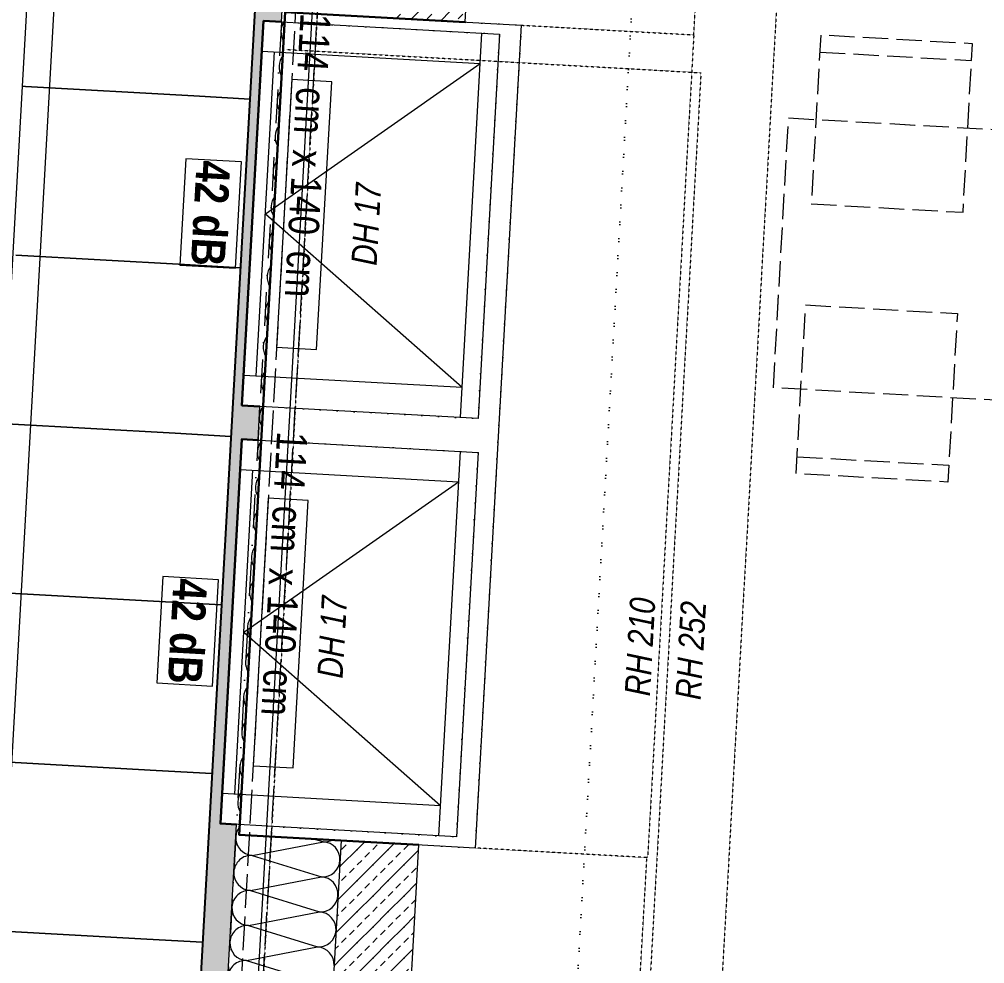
# Model space of a CAD drawing. Header units: metres. Extents: x -19025 to 34897, y -14024 to 26069.
# Drawn here: x -11640 to -8782, y 13887 to 16683 of the extents above; entities that cross this region are included whole.
import ezdxf
from ezdxf.enums import TextEntityAlignment as Align

# ---------------------------------------------------------------- set-up
doc = ezdxf.new("R2010")
doc.units = ezdxf.units.M
doc.header["$MEASUREMENT"] = 0
for name, pattern in [('Punktlinie weit', [0.05, 0, -0.05]), ('Strichlinie eng', [0.1, 0.075, -0.025]), ('Strichlinie mittel', [0.15, 0.1, -0.05]), ('Untersicht', [0.125, 0.1, -0.025]), ('zz_Gebäudefluchtlinie', [0.2, 0.1, -0.05, 0, -0.05])]:
    doc.linetypes.add(name, pattern=pattern)
for name, color, linetype in [('220 Bodenaufbau', 7, 'Continuous'), ('310 Dachkonstruktion massiv', 7, 'Continuous'), ('510 Moeblierung', 7, 'Continuous'), ('930 Beschriftung Allgemein', 7, 'Continuous'), ('936 Beschriftung PP', 7, 'Continuous'), ('936 Beschriftung PP Schallschutz', 7, 'Continuous'), ('938 Beschriftung Statik', 7, 'Continuous'), ('Neubau_130 Wand Innen', 7, 'Continuous')]:
    doc.layers.add(name, color=color, linetype=linetype)
doc.styles.add('ERSTELLTER_STIL_1', font='ARIALN.TTF')
doc.styles.add('ERSTELLTER_STIL_2', font='ARIALNB.TTF')
doc.styles.add('ERSTELLTER_STIL_6', font='ARIALNI.TTF')
pattern_1 = [(45, (0, 0), (-0.04596194, 0.04596194), [0.0195, -0.013]), (45, (-0.02298, 0.02298), (-0.04596194, 0.04596194), [0.065, 0])]

# ---------------------------------------------------------------- blocks, each defined once
blk = doc.blocks.new('Decke_1_1', base_point=(-12.5417, 13.2338))
at = {"layer": '220 Bodenaufbau', "color": 7, "linetype": 'Continuous', "lineweight": 13, "flags": 128}
blk.add_lwpolyline([(-2.3698, 16.6251), (-2.1874, 19.881), (-1.9359, 19.8669), (-1.6772, 24.4846), (-1.1455, 24.4548), (-0.9662, 27.6549), (-2.8954, 27.632), (-11.9163, 28.0447), (-12.2686, 21.76), (-12.482, 21.772), (-12.74, 17.1693)], dxfattribs=at)
blk = doc.blocks.new('Stuhl 09 27[82]_1', base_point=(-11.0191, 20.9391))
at = {"layer": '510 Moeblierung', "color": 253, "linetype": 'Strichlinie eng', "lineweight": 9, "true_color": 0x9f9f9f}
blk.add_line((-11.0219, 20.8891), (-10.5726, 20.8639), dxfattribs=at)
at = {"layer": '510 Moeblierung', "color": 253, "linetype": 'Strichlinie eng', "lineweight": 9, "true_color": 0x9f9f9f, "flags": 128}
blk.add_lwpolyline([(-11.0471, 20.4398), (-10.5978, 20.4147), (-10.5698, 20.9139), (-11.0191, 20.9391)], close=True, dxfattribs=at)
blk = doc.blocks.new('Stuhl 09 27[84]_1', base_point=(-11.0918, 19.6411))
at = {"layer": '510 Moeblierung', "color": 253, "linetype": 'Strichlinie eng', "lineweight": 9, "true_color": 0x9f9f9f}
blk.add_line((-11.0891, 19.691), (-10.6398, 19.6658), dxfattribs=at)
at = {"layer": '510 Moeblierung', "color": 253, "linetype": 'Strichlinie eng', "lineweight": 9, "true_color": 0x9f9f9f, "flags": 128}
blk.add_lwpolyline([(-11.0639, 20.1403), (-10.6146, 20.1151), (-10.6426, 19.6159), (-11.0918, 19.6411)], close=True, dxfattribs=at)
blk = doc.blocks.new('Wand_12_1', base_point=(-12.4774, 21.5715))
at = {"layer": 'Neubau_130 Wand Innen', "color": 8, "linetype": 'Untersicht', "lineweight": 13, "flags": 128}
for points in [[(-12.5423, 21.5751), (-12.7779, 17.3718)], [(-12.713, 17.3681), (-12.4774, 21.5715)], [(-12.4774, 21.5715), (-12.5423, 21.5751)], [(-12.713, 17.3681), (-12.7779, 17.3718)]]:
    blk.add_lwpolyline(points, dxfattribs=at)
blk = doc.blocks.new('*X708')
at = {"layer": '310 Dachkonstruktion massiv', "color": 7, "linetype": 'Continuous', "lineweight": 13}
for p, q in [((-12.7018, 18.5108), (-12.4914, 18.551)), ((-12.5177, 18.5592), (-12.4914, 18.551)), ((-12.7018, 18.5108), (-12.4972, 18.4473)), ((-12.7076, 18.407), (-12.4972, 18.4473)), ((-12.7076, 18.407), (-12.503, 18.3435)), ((-12.7134, 18.3033), (-12.503, 18.3435)), ((-12.7134, 18.3033), (-12.5088, 18.2397)), ((-12.7192, 18.1995), (-12.5088, 18.2397)), ((-12.7192, 18.1995), (-12.5146, 18.136))]:
    blk.add_line(p, q, dxfattribs=at)
for centre, start, end in [((-12.5651, 20.9491), 141.6925, 176.7915), ((-12.5651, 20.9491), 176.7915, 211.8905), ((-12.5709, 20.8454), 141.6925, 176.7915), ((-12.5709, 20.8454), 176.7915, 211.8905), ((-12.5767, 20.7416), 141.6924, 176.7915), ((-12.5767, 20.7416), 176.7915, 211.8905), ((-12.5826, 20.6379), 141.6924, 176.7915), ((-12.5826, 20.6379), 176.7915, 211.8905), ((-12.5884, 20.5341), 141.6924, 176.7915), ((-12.5884, 20.5341), 176.7915, 211.8905), ((-12.5942, 20.4303), 141.6924, 176.7915), ((-12.5942, 20.4303), 176.7915, 211.8905), ((-12.6, 20.3266), 141.6924, 176.7915), ((-12.6, 20.3266), 176.7915, 211.8905), ((-12.6058, 20.2228), 141.6924, 176.7915), ((-12.6058, 20.2228), 176.7915, 211.8905), ((-12.6116, 20.1191), 141.6924, 176.7915), ((-12.6116, 20.1191), 176.7915, 211.8905), ((-12.6175, 20.0153), 141.6924, 176.7915), ((-12.6175, 20.0153), 176.7915, 211.8905), ((-12.6233, 19.9115), 141.6924, 176.7915), ((-12.6233, 19.9115), 176.7915, 211.8905), ((-12.6291, 19.8078), 141.6924, 176.7915), ((-12.6291, 19.8078), 176.7915, 211.8905), ((-12.6349, 19.704), 141.6924, 176.7915), ((-12.6349, 19.704), 176.7915, 211.8905), ((-12.6407, 19.6003), 141.6924, 176.7915), ((-12.6407, 19.6003), 176.7915, 211.8905), ((-12.6465, 19.4965), 141.6924, 176.7915), ((-12.6465, 19.4965), 176.7915, 211.8905), ((-12.6524, 19.3927), 141.6924, 176.7915), ((-12.6524, 19.3927), 176.7915, 211.8905), ((-12.6582, 19.289), 141.6924, 176.7915), ((-12.6582, 19.289), 176.7915, 211.8905), ((-12.664, 19.1852), 141.6924, 176.7915), ((-12.664, 19.1852), 176.7915, 211.8905), ((-12.6698, 19.0815), 141.6924, 176.7915), ((-12.6698, 19.0815), 176.7915, 211.8906), ((-12.6756, 18.9777), 141.6924, 176.7915), ((-12.6756, 18.9777), 176.7915, 211.8906), ((-12.6814, 18.8739), 141.6924, 176.7915), ((-12.6814, 18.8739), 176.7915, 211.8906), ((-12.6873, 18.7702), 141.6924, 176.7915), ((-12.6873, 18.7702), 176.7915, 211.8906), ((-12.6931, 18.6664), 141.6924, 176.7915), ((-12.6931, 18.6664), 176.7915, 211.8906), ((-12.6989, 18.5627), 141.6924, 176.7915), ((-12.6989, 18.5627), 176.7915, 266.7915), ((-12.4885, 18.6029), 266.7915, 296.1912), ((-12.4943, 18.4991), 356.7915, 86.7915), ((-12.7047, 18.4589), 86.7915, 176.7915), ((-12.4943, 18.4991), 266.7915, 356.7915), ((-12.7047, 18.4589), 176.7915, 266.7915), ((-12.5001, 18.3954), 356.7915, 86.7915), ((-12.7105, 18.3551), 86.7915, 176.7915), ((-12.5001, 18.3954), 266.7915, 356.7915), ((-12.7105, 18.3551), 176.7915, 266.7915), ((-12.5059, 18.2916), 356.7915, 86.7915), ((-12.7163, 18.2514), 86.7915, 176.7915), ((-12.5059, 18.2916), 266.7915, 356.7915), ((-12.7163, 18.2514), 176.7915, 266.7915), ((-12.5117, 18.1879), 356.7915, 86.7915), ((-12.7222, 18.1476), 86.7915, 176.7915)]:
    blk.add_arc(centre, 0.052, start, end, dxfattribs=at)
blk = doc.blocks.new('Einfache Dachfensteröffnung_27')
at = {"layer": '310 Dachkonstruktion massiv', "linetype": 'Continuous', "lineweight": 0}
for p, q in [((1.2199, 0.7), (-1.2199, 0.7)), ((-1.2199, 0.7), (-1.2199, 0)), ((1.2199, 0), (1.2199, 0.7)), ((-1.2199, 0), (1.2199, 0))]:
    blk.add_line(p, q, dxfattribs=at)
blk = doc.blocks.new('Dachfläche_38_1', base_point=(-13.2452, 21.8148))
at = {"layer": '310 Dachkonstruktion massiv', "linetype": 'Continuous', "lineweight": 0, "true_color": 0x000000}
h = blk.add_hatch(dxfattribs=at)
h.set_pattern_fill('BETON__BEWEHRT_SN46_0001', color=18, style=0, pattern_type=2)
h.set_pattern_definition(pattern_1)
h.paths.add_polyline_path([(-12.3026, 20.9908), (-12.072, 20.9779), (-12.0289, 21.7466), (-12.2595, 21.7595)])
h = blk.add_hatch(dxfattribs=at)
h.set_pattern_fill('BETON__BEWEHRT_SN46_0001', color=18, style=0, pattern_type=2)
h.set_pattern_definition(pattern_1)
h.paths.add_polyline_path([(-12.5175, 17.1568), (-12.2869, 17.1439), (-12.2085, 18.5419), (-12.4391, 18.5548)])
at = {"layer": '310 Dachkonstruktion massiv', "color": 7, "linetype": 'Continuous', "lineweight": 13, "flags": 128}
blk.add_lwpolyline([(-12.5707, 21.777), (-13.2452, 21.8148), (-13.5032, 17.2121)], dxfattribs=at)
at = {"layer": '310 Dachkonstruktion massiv', "color": 12, "linetype": 'zz_Gebäudefluchtlinie', "lineweight": 13, "true_color": 0xcc0000, "flags": 128}
blk.add_lwpolyline([(-12.5707, 21.777), (-12.8288, 17.1743)], dxfattribs=at)
at = {"layer": '310 Dachkonstruktion massiv', "color": 255, "linetype": 'Punktlinie weit', "lineweight": 13, "flags": 128}
for points in [[(-12.2869, 17.1439), (-11.7969, 17.1165), (-11.5389, 21.7191), (-12.0289, 21.7466)], [(-12.072, 20.9779), (-11.9055, 20.9686), (-12.0421, 18.5325), (-12.2085, 18.5419)]]:
    blk.add_lwpolyline(points, dxfattribs=at)
at = {"layer": '310 Dachkonstruktion massiv', "color": 7, "linetype": 'Continuous', "lineweight": 18, "flags": 128}
for points in [[(-12.072, 20.9779), (-12.0289, 21.7466)], [(-12.4391, 18.5548), (-12.5175, 17.1568)], [(-12.2869, 17.1439), (-12.2085, 18.5419)]]:
    blk.add_lwpolyline(points, dxfattribs=at)
at = {"layer": '310 Dachkonstruktion massiv', "color": 7, "linetype": 'Continuous', "lineweight": 30, "flags": 128}
blk.add_lwpolyline([(-12.2085, 18.5419), (-12.741, 18.5717), (-12.6044, 21.0077), (-12.072, 20.9779)], dxfattribs=at)
at = {"layer": '310 Dachkonstruktion massiv', "color": 7, "linetype": 'Continuous', "lineweight": 13}
blk.add_blockref('*X708', (0, 0), dxfattribs=at)
at = {"layer": '310 Dachkonstruktion massiv', "linetype": 'Continuous', "lineweight": 0, "xscale": -0.9999999999999998, "rotation": 266.7914836001973}
blk.add_blockref('Einfache Dachfensteröffnung_27', (-12.6727, 19.7897), dxfattribs=at)
blk = doc.blocks.new('*X940')
at = {"layer": '310 Dachkonstruktion massiv', "color": 253, "linetype": 'Continuous', "lineweight": 9, "true_color": 0x9f9f9f}
for p, q in [((-13.3737, 20.7871), (-13.3837, 20.7877)), ((-13.3837, 20.7877), (-13.3737, 20.7871)), ((-12.8745, 20.7591), (-13.3737, 20.7871)), ((-13.3737, 20.7871), (-12.8745, 20.7591)), ((-12.7093, 20.7498), (-12.8745, 20.7591)), ((-12.8745, 20.7591), (-12.7093, 20.7498)), ((-12.9025, 20.2599), (-13.4017, 20.2879)), ((-13.4017, 20.2879), (-12.9025, 20.2599)), ((-12.7373, 20.2506), (-12.9025, 20.2599)), ((-12.9025, 20.2599), (-12.7373, 20.2506)), ((-12.9304, 19.7607), (-13.4297, 19.7887)), ((-13.4297, 19.7887), (-12.9304, 19.7607)), ((-12.7653, 19.7514), (-12.9304, 19.7607)), ((-12.9304, 19.7607), (-12.7653, 19.7514)), ((-12.9584, 19.2615), (-13.4576, 19.2894)), ((-13.4576, 19.2894), (-12.9584, 19.2615)), ((-12.7932, 19.2522), (-12.9584, 19.2615)), ((-12.9584, 19.2615), (-12.7932, 19.2522)), ((-12.9864, 18.7622), (-13.4856, 18.7902)), ((-13.4856, 18.7902), (-12.9864, 18.7622)), ((-12.8212, 18.753), (-12.9864, 18.7622)), ((-12.9864, 18.7622), (-12.8212, 18.753)), ((-13.0144, 18.263), (-13.5136, 18.291)), ((-13.5136, 18.291), (-13.0144, 18.263)), ((-12.8492, 18.2538), (-13.0144, 18.263)), ((-13.0144, 18.263), (-12.8492, 18.2538))]:
    blk.add_line(p, q, dxfattribs=at)
blk = doc.blocks.new('VELUX GPU_10')
at = {"layer": '310 Dachkonstruktion massiv', "color": 7, "linetype": 'Continuous', "lineweight": 13}
for p, q in [((-0.57, 0.6475), (0.57, 0.6475)), ((-0.48, 0), (-0.48, 0.6475)), ((0, 0.0375), (-0.48, 0.6475)), ((0, 0.0375), (0.48, 0.6475)), ((0.48, 0), (0.48, 0.6475)), ((-0.48, 0.0375), (0.48, 0.0375))]:
    blk.add_line(p, q, dxfattribs=at)
at = {"layer": '310 Dachkonstruktion massiv', "color": 7, "linetype": 'Continuous', "lineweight": 13, "flags": 128}
blk.add_lwpolyline([(-0.57, 0), (0.57, 0), (0.57, 0.7), (-0.57, 0.7)], close=True, dxfattribs=at)
blk = doc.blocks.new('Dachfläche_82_1', base_point=(-13.3155, 22.004))
at = {"layer": '310 Dachkonstruktion massiv', "linetype": 'Continuous', "lineweight": 0, "true_color": 0xd7d7d7}
blk.add_hatch(color=254, dxfattribs=at).paths.add_polyline_path([(-12.9207, 16.9791), (-12.84, 16.9746), (-12.7487, 18.6022), (-12.7962, 18.6049), (-12.7324, 19.7431), (-12.6849, 19.7404), (-12.6793, 19.8401), (-12.7324, 19.8431), (-12.6686, 20.9813), (-12.6155, 20.9783), (-12.5604, 21.9617), (-12.6411, 21.9662)])
at = {"layer": '310 Dachkonstruktion massiv', "color": 7, "linetype": 'Continuous', "lineweight": 13, "flags": 128}
for points in [[(-13.3155, 22.004), (-13.5951, 17.0169), (-12.9207, 16.9791)], [(-12.6155, 20.9783), (-12.5604, 21.9617)], [(-12.6849, 19.7404), (-12.6793, 19.8401)], [(-12.84, 16.9746), (-12.7487, 18.6022)]]:
    blk.add_lwpolyline(points, dxfattribs=at)
at = {"layer": '310 Dachkonstruktion massiv', "color": 7, "linetype": 'Continuous', "lineweight": 25, "flags": 128}
blk.add_lwpolyline([(-12.6411, 21.9662), (-12.9207, 16.9791)], dxfattribs=at)
at = {"layer": '310 Dachkonstruktion massiv', "color": 255, "linetype": 'Punktlinie weit', "lineweight": 13, "flags": 128}
for points in [[(-12.84, 16.9746), (-11.8081, 16.9168), (-11.5286, 21.9038), (-12.5604, 21.9617)], [(-12.6155, 20.9783), (-11.9697, 20.9421), (-12.0335, 19.8039), (-12.6793, 19.8401)], [(-12.6849, 19.7404), (-12.0335, 19.7039), (-12.0973, 18.5657), (-12.7487, 18.6022)]]:
    blk.add_lwpolyline(points, dxfattribs=at)
at = {"layer": '310 Dachkonstruktion massiv', "color": 7, "linetype": 'Continuous', "lineweight": 30, "flags": 128}
for points in [[(-12.6793, 19.8401), (-12.7324, 19.8431), (-12.6686, 20.9813), (-12.6155, 20.9783)], [(-12.7487, 18.6022), (-12.7962, 18.6049), (-12.7324, 19.7431), (-12.6849, 19.7404)]]:
    blk.add_lwpolyline(points, dxfattribs=at)
at = {"layer": '310 Dachkonstruktion massiv', "color": 7, "linetype": 'Continuous', "lineweight": 13}
blk.add_blockref('*X940', (0, 0), dxfattribs=at)
at = {"layer": '310 Dachkonstruktion massiv', "linetype": 'Continuous', "lineweight": 0, "xscale": -0.9999999999999998, "rotation": 266.7914836001973}
for p in [(-12.7005, 20.4122), (-12.7643, 19.174)]:
    blk.add_blockref('VELUX GPU_10', p, dxfattribs=at)
blk = doc.blocks.new('Esstisch 01 27[176]_1', base_point=(-9.961, 19.8281))
at = {"layer": '510 Moeblierung', "color": 253, "linetype": 'Strichlinie eng', "lineweight": 9, "true_color": 0x9f9f9f}
for p, q in [((-11.1591, 19.8953), (-11.1144, 20.694)), ((-11.1144, 20.694), (-9.9163, 20.6268)), ((-9.9163, 20.6268), (-9.961, 19.8281)), ((-9.961, 19.8281), (-11.1591, 19.8953))]:
    blk.add_line(p, q, dxfattribs=at)
at = {"layer": '510 Moeblierung', "color": 253, "linetype": 'Strichlinie eng', "lineweight": 9, "true_color": 0x9f9f9f, "flags": 128}
blk.add_lwpolyline([(-9.961, 19.8281), (-11.1591, 19.8953), (-11.1144, 20.694), (-9.9163, 20.6268)], close=True, dxfattribs=at)
blk = doc.blocks.new('Etikett_89_1', base_point=(-12.4668, 20.8007))
at = {"layer": '936 Beschriftung PP', "color": 7, "linetype": 'Continuous', "lineweight": 13, "flags": 128}
blk.add_lwpolyline([(-12.6297, 20.0151), (-12.5113, 20.0085), (-12.4668, 20.8007), (-12.5852, 20.8074)], close=True, dxfattribs=at)
at = {"layer": '936 Beschriftung PP', "color": 7, "lineweight": 13, "insert": (-12.5245, 20.0092), "char_height": 0.09, "attachment_point": 3, "rotation": 266.785, "style": 'ERSTELLTER_STIL_1'}
blk.add_mtext('\\A1;{\\pqr;\\pt0,1;\\fArial Narrow|b0|i0|c0|p0;\\W1.000000;114\\fArial Narrow|b0|i0|c0|p0;\\W1.000000;\\A1{\\H.66x;\\S^  ;}\\fArial Narrow|b0|i0|c0|p0;\\W1.000000; cm\\fArial Narrow|b0|i0|c0|p0;\\W1.000000;\\A1{\\H.66x;\\S^  ;}\\fArial Narrow|b0|i0|c0|p0;\\W1.000000; x \\fArial Narrow|b0|i0|c0|p0;\\W1.000000;\\fArial Narrow|b0|i0|c0|p0;\\W1.000000;\\fArial Narrow|b0|i0|c0|p0;\\W1.000000;\\fArial Narrow|b0|i0|c0|p0;\\W1.000000;\\fArial Narrow|b0|i0|c0|p0;\\W1.000000;140\\fArial Narrow|b0|i0|c0|p0;\\W1.000000;\\A1{\\H.66x;\\S^  ;}\\fArial Narrow|b0|i0|c0|p0;\\W1.000000; cm\\fArial Narrow|b0|i0|c0|p0;\\W1.000000;\\A1{\\H.66x;\\S^  ;}\\fArial Narrow|b0|i0|c0|p0;\\W1.000000;\\fArial Narrow|b0|i0|c0|p0;\\W1.000000;\\fArial Narrow|b0|i0|c0|p0;\\W1.000000;\\fArial Narrow|b0|i0|c0|p0;\\W1.000000;\\fArial Narrow|b0|i0|c0|p0;\\W1.000000;\\fArial Narrow|b0|i0|c0|p0;\\W1.000000;\\fArial Narrow|b0|i0|c0|p0;\\W1.000000;\\A1{\\H.66x;\\S^  ;}\\fArial Narrow|b0|i0|c0|p0;\\W1.000000;\\fArial Narrow|b0|i0|c0|p0;\\W1.000000;\\A1{\\H.66x;\\S^  ;}\\fArial Narrow|b0|i0|c0|p0;\\W1.000000;\\fArial Narrow|b0|i0|c0|p0;\\W1.000000;\\fArial Narrow|b0|i0|c0|p0;\\W1.000000;\\fArial Narrow|b0|i0|c0|p0;\\W1.000000;\\fArial Narrow|b0|i0|c0|p0;\\W1.000000;\\fArial Narrow|b0|i0|c0|p0;\\W1.000000;\\fArial Narrow|b0|i0|c0|p0;\\W1.000000;\\A1{\\H.66x;\\S^  ;}\\fArial Narrow|b0|i0|c0|p0;\\W1.000000;\\fArial Narrow|b0|i0|c0|p0;\\W1.000000;\\A1{\\H.66x;\\S^  ;}\\fArial Narrow|b0|i0|c0|p0;\\W1.000000;\\fArial Narrow|b0|i0|c0|p0;\\W1.000000;\\fArial Narrow|b0|i0|c0|p0;\\W1.000000;\\fArial Narrow|b0|i0|c0|p0;\\W1.000000;\\fArial Narrow|b0|i0|c0|p0;\\W1.000000;\\fArial Narrow|b0|i0|c0|p0;\\W1.000000;\\fArial Narrow|b0|i0|c0|p0;\\W1.000000;\\A1{\\H.66x;\\S^  ;}\\fArial Narrow|b0|i0|c0|p0;\\W1.000000;\\fArial Narrow|b0|i0|c0|p0;\\W1.000000;\\A1{\\H.66x;\\S^  ;}\\fArial Narrow|b0|i0|c0|p0;\\W1.000000;\\fArial Narrow|b0|i0|c0|p0;\\W1.000000;\\fArial Narrow|b0|i0|c0|p0;\\W1.000000;\\fArial Narrow|b0|i0|c0|p0;\\W1.000000;\\fArial Narrow|b0|i0|c0|p0;\\W1.000000;\\fArial Narrow|b0|i0|c0|p0;\\W1.000000;\\fArial Narrow|b0|i0|c0|p0;\\W1.000000;\\A1{\\H.66x;\\S^  ;}\\fArial Narrow|b0|i0|c0|p0;\\W1.000000;}', dxfattribs=at)
at = {"layer": '936 Beschriftung PP', "color": 7, "lineweight": 13, "style": 'ERSTELLTER_STIL_1'}
blk.add_attdef('DUMMY_92', text='', height=0.09, rotation=266.785, dxfattribs=at).set_placement((-12.4668, 20.8007), align=Align.TOP_LEFT)
blk = doc.blocks.new('Etikett_90_1', base_point=(-12.5363, 19.5619))
at = {"layer": '936 Beschriftung PP', "color": 7, "linetype": 'Continuous', "lineweight": 13, "flags": 128}
blk.add_lwpolyline([(-12.6992, 18.7763), (-12.5808, 18.7697), (-12.5363, 19.5619), (-12.6547, 19.5686)], close=True, dxfattribs=at)
at = {"layer": '936 Beschriftung PP', "color": 7, "lineweight": 13, "insert": (-12.594, 18.7704), "char_height": 0.09, "attachment_point": 3, "rotation": 266.785, "style": 'ERSTELLTER_STIL_1'}
blk.add_mtext('\\A1;{\\pqr;\\pt0,1;\\fArial Narrow|b0|i0|c0|p0;\\W1.000000;114\\fArial Narrow|b0|i0|c0|p0;\\W1.000000;\\A1{\\H.66x;\\S^  ;}\\fArial Narrow|b0|i0|c0|p0;\\W1.000000; cm\\fArial Narrow|b0|i0|c0|p0;\\W1.000000;\\A1{\\H.66x;\\S^  ;}\\fArial Narrow|b0|i0|c0|p0;\\W1.000000; x \\fArial Narrow|b0|i0|c0|p0;\\W1.000000;\\fArial Narrow|b0|i0|c0|p0;\\W1.000000;\\fArial Narrow|b0|i0|c0|p0;\\W1.000000;\\fArial Narrow|b0|i0|c0|p0;\\W1.000000;\\fArial Narrow|b0|i0|c0|p0;\\W1.000000;140\\fArial Narrow|b0|i0|c0|p0;\\W1.000000;\\A1{\\H.66x;\\S^  ;}\\fArial Narrow|b0|i0|c0|p0;\\W1.000000; cm\\fArial Narrow|b0|i0|c0|p0;\\W1.000000;\\A1{\\H.66x;\\S^  ;}\\fArial Narrow|b0|i0|c0|p0;\\W1.000000;\\fArial Narrow|b0|i0|c0|p0;\\W1.000000;\\fArial Narrow|b0|i0|c0|p0;\\W1.000000;\\fArial Narrow|b0|i0|c0|p0;\\W1.000000;\\fArial Narrow|b0|i0|c0|p0;\\W1.000000;\\fArial Narrow|b0|i0|c0|p0;\\W1.000000;\\fArial Narrow|b0|i0|c0|p0;\\W1.000000;\\A1{\\H.66x;\\S^  ;}\\fArial Narrow|b0|i0|c0|p0;\\W1.000000;\\fArial Narrow|b0|i0|c0|p0;\\W1.000000;\\A1{\\H.66x;\\S^  ;}\\fArial Narrow|b0|i0|c0|p0;\\W1.000000;\\fArial Narrow|b0|i0|c0|p0;\\W1.000000;\\fArial Narrow|b0|i0|c0|p0;\\W1.000000;\\fArial Narrow|b0|i0|c0|p0;\\W1.000000;\\fArial Narrow|b0|i0|c0|p0;\\W1.000000;\\fArial Narrow|b0|i0|c0|p0;\\W1.000000;\\fArial Narrow|b0|i0|c0|p0;\\W1.000000;\\A1{\\H.66x;\\S^  ;}\\fArial Narrow|b0|i0|c0|p0;\\W1.000000;\\fArial Narrow|b0|i0|c0|p0;\\W1.000000;\\A1{\\H.66x;\\S^  ;}\\fArial Narrow|b0|i0|c0|p0;\\W1.000000;\\fArial Narrow|b0|i0|c0|p0;\\W1.000000;\\fArial Narrow|b0|i0|c0|p0;\\W1.000000;\\fArial Narrow|b0|i0|c0|p0;\\W1.000000;\\fArial Narrow|b0|i0|c0|p0;\\W1.000000;\\fArial Narrow|b0|i0|c0|p0;\\W1.000000;\\fArial Narrow|b0|i0|c0|p0;\\W1.000000;\\A1{\\H.66x;\\S^  ;}\\fArial Narrow|b0|i0|c0|p0;\\W1.000000;\\fArial Narrow|b0|i0|c0|p0;\\W1.000000;\\A1{\\H.66x;\\S^  ;}\\fArial Narrow|b0|i0|c0|p0;\\W1.000000;\\fArial Narrow|b0|i0|c0|p0;\\W1.000000;\\fArial Narrow|b0|i0|c0|p0;\\W1.000000;\\fArial Narrow|b0|i0|c0|p0;\\W1.000000;\\fArial Narrow|b0|i0|c0|p0;\\W1.000000;\\fArial Narrow|b0|i0|c0|p0;\\W1.000000;\\fArial Narrow|b0|i0|c0|p0;\\W1.000000;\\A1{\\H.66x;\\S^  ;}\\fArial Narrow|b0|i0|c0|p0;\\W1.000000;}', dxfattribs=at)
at = {"layer": '936 Beschriftung PP', "color": 7, "lineweight": 13, "style": 'ERSTELLTER_STIL_1'}
blk.add_attdef('DUMMY_92', text='', height=0.09, rotation=266.785, dxfattribs=at).set_placement((-12.5363, 19.5619), align=Align.TOP_LEFT)

msp = doc.modelspace()

# ---------------------------------------------------------------- linework, layer by layer
at = {"layer": '930 Beschriftung Allgemein', "color": 7, "linetype": 'Strichlinie mittel', "lineweight": 13}
msp.add_line((-9643.588, 16636.87), (-9611.689, 17205.905), dxfattribs=at)
at = {"layer": '930 Beschriftung Allgemein', "color": 7, "linetype": 'Strichlinie eng', "lineweight": 13}
msp.add_line((-9849.634, 13002.712), (-9782.461, 14200.979), dxfattribs=at)
at = {"layer": '930 Beschriftung Allgemein', "color": 7, "linetype": 'Strichlinie mittel', "lineweight": 13}
for points in [[(-10309.361, 17245.015), (-10726.054, 17268.374), (-10961.651, 13065.62), (-10544.958, 13042.261)], [(-9372.063, 17192.619), (-9607.709, 12989.003), (-10544.966, 13042.114)], [(-10154.174, 16665.492), (-9643.588, 16636.87), (-9780.146, 14200.849), (-10290.732, 14229.471)]]:
    msp.add_lwpolyline(points, dxfattribs=at)
at = {"layer": '936 Beschriftung PP Schallschutz', "color": 7, "linetype": 'Continuous', "lineweight": 13, "flags": 128}
for points in [[(-11147.064, 16270.218), (-11164.707, 15955.477), (-11000.26, 15946.259), (-10982.616, 16260.999), (-11147.064, 16270.218)], [(-11215.309, 15033.115), (-11232.953, 14718.375), (-11068.505, 14709.156), (-11050.861, 15023.896), (-11215.309, 15033.115)]]:
    msp.add_lwpolyline(points, close=True, dxfattribs=at)
at = {"layer": '938 Beschriftung Statik', "color": 139, "linetype": 'Strichlinie mittel', "lineweight": 13, "true_color": 0x2c655e}
msp.add_lwpolyline([(-10849.127, 16593.63), (-9622.394, 16524.862), (-9782.468, 13669.345), (-11009.201, 13738.113)], dxfattribs=at)

# ---------------------------------------------------------------- block references
at = {"layer": '220 Bodenaufbau', "color": 7, "linetype": 'Continuous', "lineweight": 13, "xscale": 1000, "yscale": 1000, "zscale": 1000}
msp.add_blockref('Decke_1_1', (-10790.357, 8930.711), dxfattribs=at)
at = {"layer": '310 Dachkonstruktion massiv', "color": 7, "linetype": 'Continuous', "lineweight": 13, "xscale": 1000, "yscale": 1000, "zscale": 1000}
for name, p in [('Dachfläche_82_1', (-11564.208, 17700.934)), ('Dachfläche_38_1', (-11493.859, 17511.729))]:
    msp.add_blockref(name, p, dxfattribs=at)
at = {"layer": '510 Moeblierung', "color": 253, "linetype": 'Strichlinie eng', "lineweight": 9, "true_color": 0x9f9f9f, "xscale": 1000, "yscale": 1000, "zscale": 1000}
for name, p in [('Stuhl 09 27[82]_1', (-9267.759, 16635.986)), ('Esstisch 01 27[176]_1', (-8209.701, 15525.025)), ('Stuhl 09 27[84]_1', (-9340.52, 15338.024))]:
    msp.add_blockref(name, p, dxfattribs=at)
at = {"layer": '936 Beschriftung PP', "color": 7, "linetype": 'Continuous', "lineweight": 13, "xscale": 1000, "yscale": 1000, "zscale": 1000}
for name, p in [('Etikett_89_1', (-10715.494, 16497.679)), ('Etikett_90_1', (-10784.94, 15258.838))]:
    msp.add_blockref(name, p, dxfattribs=at)
at = {"layer": 'Neubau_130 Wand Innen', "color": 7, "lineweight": 30, "xscale": 1000, "yscale": 1000, "zscale": 1000}
msp.add_blockref('Wand_12_1', (-10726.05, 17268.437), dxfattribs=at)

# ---------------------------------------------------------------- texts
at = {"layer": '930 Beschriftung Allgemein', "color": 7, "linetype": 'Continuous', "lineweight": 13, "char_height": 75, "style": 'ERSTELLTER_STIL_6'}
for s, insert, attachment_point, rotation in [('\\A1;{\\pqc;\\fArial Narrow|b0|i1|c0|p0;\\W1.000000;D\\fArial Narrow|b0|i1|c0|p0;\\W1.000000;H 17}', (-10650.638, 16078.503), 2, 86.791484), ('\\A1;{\\pqc;\\fArial Narrow|b0|i1|c0|p0;\\W1.000000;D\\fArial Narrow|b0|i1|c0|p0;\\W1.000000;H 17}', (-10751.428, 14856.219), 2, 86.791484), ('\\A1;{\\pqc;\\fArial Narrow|b0|i1|c0|p0;\\W1.000000;RH\\fArial Narrow|b0|i1|c0|p0;\\W1.000000; \\fArial Narrow|b0|i1|c0|p0;\\W1.000000;210}', (-9840.056, 14827.577), 2, 86.791484), ('\\A1;{\\pqc;\\fArial Narrow|b0|i1|c0|p0;\\W1.000000;RH 25\\fArial Narrow|b0|i1|c0|p0;\\W1.000000;2}', (-9613.908, 14812.224), 8, 86.791314)]:
    msp.add_mtext(s, dxfattribs=dict(at, insert=insert, attachment_point=attachment_point, rotation=rotation))
at = {"layer": '936 Beschriftung PP Schallschutz', "color": 7, "linetype": 'Continuous', "lineweight": 13, "char_height": 100, "attachment_point": 8, "rotation": 266.791484, "style": 'ERSTELLTER_STIL_2'}
for insert in [(-11125.304, 16111.133), (-11193.549, 14874.03)]:
    msp.add_mtext('\\A1;{\\pqc;\\fArial Narrow|b1|i0|c0|p0;\\W1.000000;42 dB}', dxfattribs=dict(at, insert=insert))

doc.saveas('drawing.dxf')
